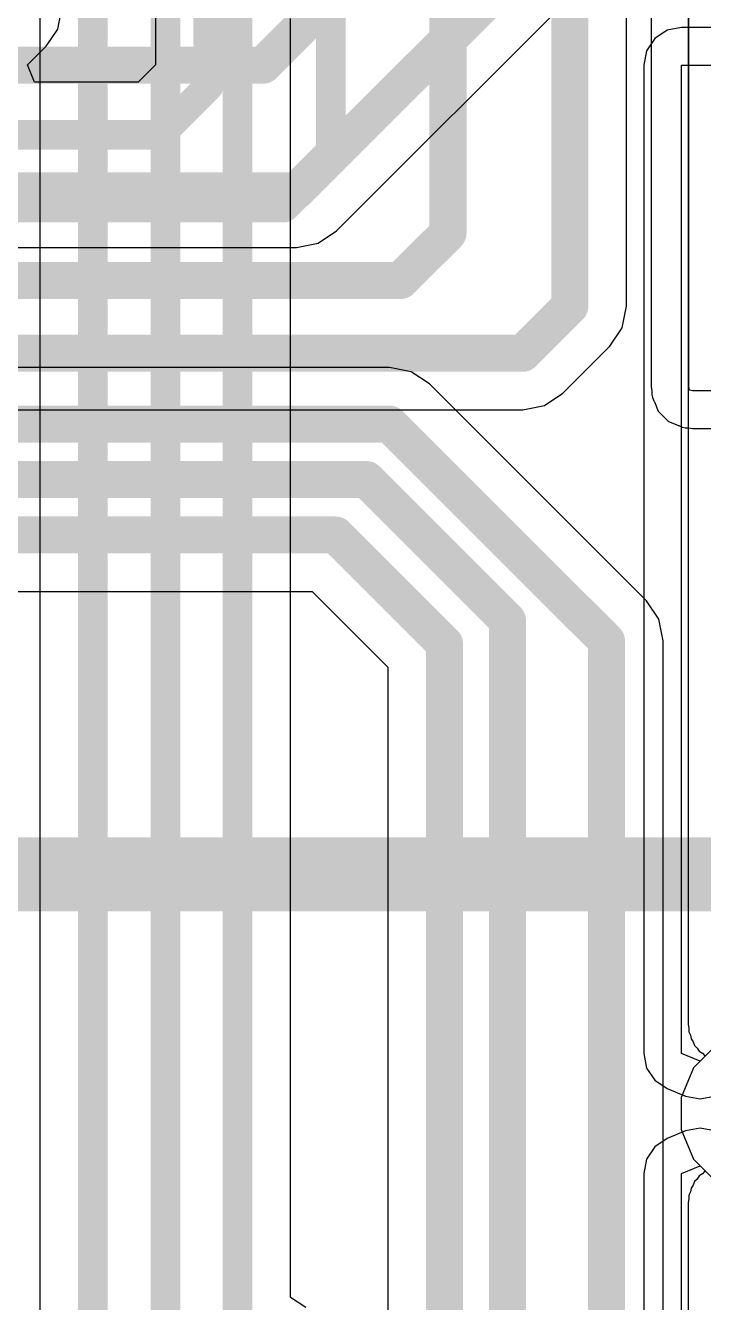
# Model space of a CAD drawing. Header units: inches. Extents: x 0 to 5271, y 0 to 5417.
# Drawn here: x 91.41 to 96.06, y 9.87 to 18.64 of the extents above; entities that cross this region are included whole.
import ezdxf

# ---------------------------------------------------------------- set-up
doc = ezdxf.new("R2010")
doc.units = ezdxf.units.IN
for name, color, linetype in [('L3_SIG1', 76, 'Continuous'), ('L4_PWR', 90, 'Continuous'), ('L6_SIG2', 130, 'Continuous'), ('Top Layer', 1, 'Continuous')]:
    doc.layers.add(name, color=color, linetype=linetype)

msp = doc.modelspace()

# ---------------------------------------------------------------- linework, layer by layer
at = {"layer": 'L3_SIG1'}
for p, q in [((91.5092, 18.8998), (91.5092, 9.6046)), ((93.2271, 9.9041), (93.2271, 18.6847)), ((95.8113, 18.6035), (95.7273, 18.5473)), ((95.9104, 18.6232), (95.8113, 18.6035)), ((101.4026, 18.6232), (95.9104, 18.6232)), ((95.7273, 18.5473), (95.6711, 18.4633)), ((95.6711, 18.4633), (95.6514, 18.3642)), ((95.6514, 18.3642), (95.6514, 11.5778)), ((95.9104, 11.5778), (95.9104, 18.3642)), ((95.9104, 18.3642), (101.4026, 18.3642)), ((95.6514, 11.5778), (95.6711, 11.4787)), ((96.0374, 11.5252), (95.9104, 11.5778)), ((96.1482, 11.636), (96.0374, 11.5252)), ((95.6711, 11.4787), (95.7273, 11.3947)), ((95.7273, 11.3947), (95.8113, 11.3385)), ((95.8113, 11.3385), (95.9383, 11.2859)), ((95.9383, 11.2859), (96.0374, 11.2662)), ((96.0374, 11.2662), (96.1365, 11.2859)), ((95.9383, 11.0467), (95.8113, 10.9941)), ((96.0374, 11.0664), (95.9383, 11.0467)), ((96.1365, 11.0467), (96.0374, 11.0664)), ((95.8113, 10.9941), (95.7273, 10.9379)), ((95.7273, 10.9379), (95.6711, 10.8539)), ((95.6711, 10.8539), (95.6514, 10.7548)), ((95.9104, 10.7548), (96.0374, 10.8074)), ((96.0374, 10.8074), (96.1482, 10.6966)), ((95.6514, 10.7548), (95.6514, 5.1902)), ((95.9104, 4.787), (95.9104, 10.7548)), ((93.3327, 9.8336), (93.2271, 9.9041))]:
    msp.add_line(p, q, dxfattribs=at)
for points in [[(91.8718, 8.5591, 0.2032, 0.2032, 0), (91.8718, 19.05, 0.2032, 0.2032, 0)], [(92.3698, 8.372, 0.2032, 0.2032, 0), (92.3698, 19.0188, 0.2032, 0.2032, 0)], [(92.8646, 8.1234, 0.2032, 0.2032, 0), (92.8646, 18.8349, 0.2032, 0.2032, 0)]]:
    msp.add_lwpolyline(points, format="xyseb", dxfattribs=at)
at = {"layer": 'L4_PWR'}
for p, q in [((95.7022, 20.3305), (95.7022, 16.1545)), ((95.9612, 16.1545), (95.9612, 20.3305)), ((95.7022, 16.1545), (95.7072, 16.1295)), ((95.9654, 16.1332), (95.9612, 16.1545)), ((95.9867, 16.129), (95.9654, 16.1332)), ((95.7072, 16.1295), (95.7072, 16.104)), ((95.7072, 16.104), (95.7114, 16.0827)), ((95.7114, 16.0827), (95.7212, 16.0591)), ((95.7212, 16.0591), (95.7219, 16.0554)), ((95.7219, 16.0554), (95.7241, 16.0522)), ((95.7241, 16.0522), (95.7501, 15.9894)), ((102.133, 16.129), (95.9867, 16.129)), ((95.7501, 15.9894), (95.8216, 15.9179)), ((95.8216, 15.9179), (95.8844, 15.8919)), ((95.8844, 15.8919), (95.8876, 15.8897)), ((95.8876, 15.8897), (95.8913, 15.889)), ((95.8913, 15.889), (95.9149, 15.8792)), ((95.9149, 15.8792), (95.9362, 15.875)), ((95.9362, 15.875), (95.9617, 15.875)), ((95.9617, 15.875), (95.9867, 15.87)), ((95.9867, 15.87), (102.133, 15.87)), ((96.1482, 11.636), (95.9923, 11.4801)), ((95.9923, 11.4801), (95.908, 11.2765)), ((95.908, 11.2765), (95.908, 11.0561)), ((95.908, 11.0561), (95.9923, 10.8525)), ((95.9923, 10.8525), (96.1482, 10.6966))]:
    msp.add_line(p, q, dxfattribs=at)
msp.add_lwpolyline([(90.9266, 12.8086, 0.508, 0.508, 0), (98.6256, 12.8086, 0.508, 0.508, 0)], format="xyseb", dxfattribs=at)
at = {"layer": 'L6_SIG2'}
for p, q in [((95.9562, 19.7104), (95.9562, 11.778)), ((93.5435, 17.2259), (95.4184, 19.1008)), ((93.4175, 17.1417), (93.5435, 17.2259)), ((83.3459, 17.1121), (93.2688, 17.1121)), ((93.2688, 17.1121), (93.4175, 17.1417)), ((93.9061, 16.2889), (84.6836, 16.2889)), ((94.0548, 16.2593), (93.9061, 16.2889)), ((94.1808, 16.1751), (94.0548, 16.2593)), ((95.6703, 14.6856), (94.1808, 16.1751)), ((89.3714, 14.7499), (93.3767, 14.7499)), ((93.3767, 14.7499), (93.8963, 14.2303)), ((95.7545, 14.5596), (95.6703, 14.6856)), ((95.7841, 14.4109), (95.7545, 14.5596)), ((95.7841, 5.0508), (95.7841, 14.4109)), ((93.8963, 14.2303), (93.8963, 9.777)), ((95.9562, 11.778), (95.9612, 11.753)), ((95.9612, 11.753), (95.9612, 11.7275)), ((95.9612, 11.7275), (95.971, 11.7039)), ((95.971, 11.7039), (95.9759, 11.6789)), ((95.9759, 11.6789), (95.9901, 11.6577)), ((95.9901, 11.6577), (95.9999, 11.6341)), ((95.9999, 11.6341), (96.0179, 11.6161)), ((96.0179, 11.6161), (96.0321, 11.5949)), ((96.0321, 11.5949), (96.0533, 11.5807)), ((96.0533, 11.5807), (96.0713, 11.5627)), ((95.9999, 10.6985), (95.9901, 10.6749)), ((96.0179, 10.7165), (95.9999, 10.6985)), ((96.0321, 10.7377), (96.0179, 10.7165)), ((96.0533, 10.7519), (96.0321, 10.7377)), ((96.0713, 10.7699), (96.0533, 10.7519)), ((95.971, 10.6287), (95.9612, 10.6051)), ((95.9759, 10.6537), (95.971, 10.6287)), ((95.9901, 10.6749), (95.9759, 10.6537)), ((95.9612, 10.5796), (95.9562, 10.5546)), ((95.9562, 10.5546), (95.9562, 5.0822)), ((95.9612, 10.6051), (95.9612, 10.5796))]:
    msp.add_line(p, q, dxfattribs=at)
for points in [[(93.0402, 18.3642, 0.254, 0.254, 0), (94.3037, 19.6277, 0.254, 0.254, 0)], [(93.2688, 17.5006, 0.254, 0.254, 0), (95.1437, 19.3755, 0.254, 0.254, 0)], [(83.1034, 18.3642, 0.254, 0.254, 0), (93.0402, 18.3642, 0.254, 0.254, 0)], [(83.185, 17.5006, 0.254, 0.254, 0), (93.2688, 17.5006, 0.254, 0.254, 0)], [(84.6836, 15.9004, 0.254, 0.254, 0), (93.9061, 15.9004, 0.254, 0.254, 0)], [(93.9061, 15.9004, 0.254, 0.254, 0), (95.3956, 14.4109, 0.254, 0.254, 0)], [(85.0646, 15.5194, 0.254, 0.254, 0), (93.7483, 15.5194, 0.254, 0.254, 0)], [(93.7483, 15.5194, 0.254, 0.254, 0), (94.7166, 14.5511, 0.254, 0.254, 0)], [(85.4456, 15.1384, 0.254, 0.254, 0), (93.5376, 15.1384, 0.254, 0.254, 0)], [(93.5376, 15.1384, 0.254, 0.254, 0), (94.2848, 14.3912, 0.254, 0.254, 0)], [(94.7166, 4.957, 0.254, 0.254, 0), (94.7166, 14.5511, 0.254, 0.254, 0)], [(94.2848, 5.9021, 0.254, 0.254, 0), (94.2848, 14.3912, 0.254, 0.254, 0)], [(95.3956, 4.5822, 0.254, 0.254, 0), (95.3956, 14.4109, 0.254, 0.254, 0)]]:
    msp.add_lwpolyline(points, format="xyseb", dxfattribs=at)
for points in [[(92.9767, 18.3642, 0.127, 0.127, 1), (93.1037, 18.3642, 0.127, 0.127, 1)], [(92.9767, 18.3642, 0.127, 0.127, 1), (93.1037, 18.3642, 0.127, 0.127, 1)], [(93.2053, 17.5006, 0.127, 0.127, 1), (93.3323, 17.5006, 0.127, 0.127, 1)], [(93.2053, 17.5006, 0.127, 0.127, 1), (93.3323, 17.5006, 0.127, 0.127, 1)], [(93.8426, 15.9004, 0.127, 0.127, 1), (93.9696, 15.9004, 0.127, 0.127, 1)], [(93.8426, 15.9004, 0.127, 0.127, 1), (93.9696, 15.9004, 0.127, 0.127, 1)], [(93.6848, 15.5194, 0.127, 0.127, 1), (93.8118, 15.5194, 0.127, 0.127, 1)], [(93.6848, 15.5194, 0.127, 0.127, 1), (93.8118, 15.5194, 0.127, 0.127, 1)], [(93.4741, 15.1384, 0.127, 0.127, 1), (93.6011, 15.1384, 0.127, 0.127, 1)], [(93.4741, 15.1384, 0.127, 0.127, 1), (93.6011, 15.1384, 0.127, 0.127, 1)], [(94.6531, 14.5511, 0.127, 0.127, 1), (94.7801, 14.5511, 0.127, 0.127, 1)], [(94.6531, 14.5511, 0.127, 0.127, 1), (94.7801, 14.5511, 0.127, 0.127, 1)], [(94.2213, 14.3912, 0.127, 0.127, 1), (94.3483, 14.3912, 0.127, 0.127, 1)], [(94.2213, 14.3912, 0.127, 0.127, 1), (94.3483, 14.3912, 0.127, 0.127, 1)], [(95.3321, 14.4109, 0.127, 0.127, 1), (95.4591, 14.4109, 0.127, 0.127, 1)], [(95.3321, 14.4109, 0.127, 0.127, 1), (95.4591, 14.4109, 0.127, 0.127, 1)]]:
    msp.add_lwpolyline(points, format="xyseb", close=True, dxfattribs=at)
at = {"layer": 'Top Layer'}
for p, q in [((95.5322, 16.7085), (95.5322, 20.34)), ((92.3011, 20.3141), (92.3011, 18.3665)), ((91.6305, 18.6121), (91.6496, 18.708)), ((91.5874, 18.5476), (91.6305, 18.6121)), ((91.6305, 18.6121), (91.6305, 18.6121)), ((91.6305, 18.6121), (91.6305, 18.6121)), ((91.5519, 18.4945), (91.5874, 18.5476)), ((91.4232, 18.3657), (91.5519, 18.4945)), ((91.5519, 18.4945), (91.5519, 18.4945)), ((91.5519, 18.4945), (91.5519, 18.4945)), ((91.4718, 18.2484), (91.4232, 18.3657)), ((92.3011, 18.3665), (92.183, 18.2484)), ((92.183, 18.2484), (91.4718, 18.2484)), ((95.5026, 16.5599), (95.5322, 16.7085)), ((95.4184, 16.4338), (95.5026, 16.5599)), ((95.0957, 16.1111), (95.4184, 16.4338)), ((94.9696, 16.0269), (95.0957, 16.1111)), ((87.7262, 15.9973), (94.821, 15.9973)), ((94.821, 15.9973), (94.9696, 16.0269))]:
    msp.add_line(p, q, dxfattribs=at)
for points in [[(92.6637, 18.2163, 0.2032, 0.2032, 0), (92.6637, 20.735, 0.2032, 0.2032, 0)], [(93.5037, 17.7056, 0.2032, 0.2032, 0), (93.5037, 20.735, 0.2032, 0.2032, 0)], [(94.3084, 17.2106, 0.254, 0.254, 0), (94.3084, 20.7303, 0.254, 0.254, 0)], [(95.1437, 16.7085, 0.254, 0.254, 0), (95.1437, 20.735, 0.254, 0.254, 0)], [(92.3332, 17.8858, 0.2032, 0.2032, 0), (92.6637, 18.2163, 0.2032, 0.2032, 0)], [(87.0422, 17.8858, 0.2032, 0.2032, 0), (92.3332, 17.8858, 0.2032, 0.2032, 0)], [(93.1839, 17.3858, 0.2032, 0.2032, 0), (93.5037, 17.7056, 0.2032, 0.2032, 0)], [(87.0422, 17.3858, 0.2032, 0.2032, 0), (93.1839, 17.3858, 0.2032, 0.2032, 0)], [(93.9836, 16.8858, 0.254, 0.254, 0), (94.3084, 17.2106, 0.254, 0.254, 0)], [(87.0422, 16.8858, 0.254, 0.254, 0), (93.9836, 16.8858, 0.254, 0.254, 0)], [(94.821, 16.3858, 0.254, 0.254, 0), (95.1437, 16.7085, 0.254, 0.254, 0)], [(87.0422, 16.3858, 0.254, 0.254, 0), (94.821, 16.3858, 0.254, 0.254, 0)]]:
    msp.add_lwpolyline(points, format="xyseb", dxfattribs=at)
for points in [[(92.6129, 18.2163, 0.1016, 0.1016, 1), (92.7145, 18.2163, 0.1016, 0.1016, 1)], [(92.6129, 18.2163, 0.1016, 0.1016, 1), (92.7145, 18.2163, 0.1016, 0.1016, 1)], [(92.2824, 17.8858, 0.1016, 0.1016, 1), (92.384, 17.8858, 0.1016, 0.1016, 1)], [(92.2824, 17.8858, 0.1016, 0.1016, 1), (92.384, 17.8858, 0.1016, 0.1016, 1)], [(93.4529, 17.7056, 0.1016, 0.1016, 1), (93.5545, 17.7056, 0.1016, 0.1016, 1)], [(93.4529, 17.7056, 0.1016, 0.1016, 1), (93.5545, 17.7056, 0.1016, 0.1016, 1)], [(93.1331, 17.3858, 0.1016, 0.1016, 1), (93.2347, 17.3858, 0.1016, 0.1016, 1)], [(93.1331, 17.3858, 0.1016, 0.1016, 1), (93.2347, 17.3858, 0.1016, 0.1016, 1)], [(94.2449, 17.2106, 0.127, 0.127, 1), (94.3719, 17.2106, 0.127, 0.127, 1)], [(94.2449, 17.2106, 0.127, 0.127, 1), (94.3719, 17.2106, 0.127, 0.127, 1)], [(93.9201, 16.8858, 0.127, 0.127, 1), (94.0471, 16.8858, 0.127, 0.127, 1)], [(93.9201, 16.8858, 0.127, 0.127, 1), (94.0471, 16.8858, 0.127, 0.127, 1)], [(95.0802, 16.7085, 0.127, 0.127, 1), (95.2072, 16.7085, 0.127, 0.127, 1)], [(95.0802, 16.7085, 0.127, 0.127, 1), (95.2072, 16.7085, 0.127, 0.127, 1)], [(94.7575, 16.3858, 0.127, 0.127, 1), (94.8845, 16.3858, 0.127, 0.127, 1)], [(94.7575, 16.3858, 0.127, 0.127, 1), (94.8845, 16.3858, 0.127, 0.127, 1)]]:
    msp.add_lwpolyline(points, format="xyseb", close=True, dxfattribs=at)

doc.saveas('drawing.dxf')
